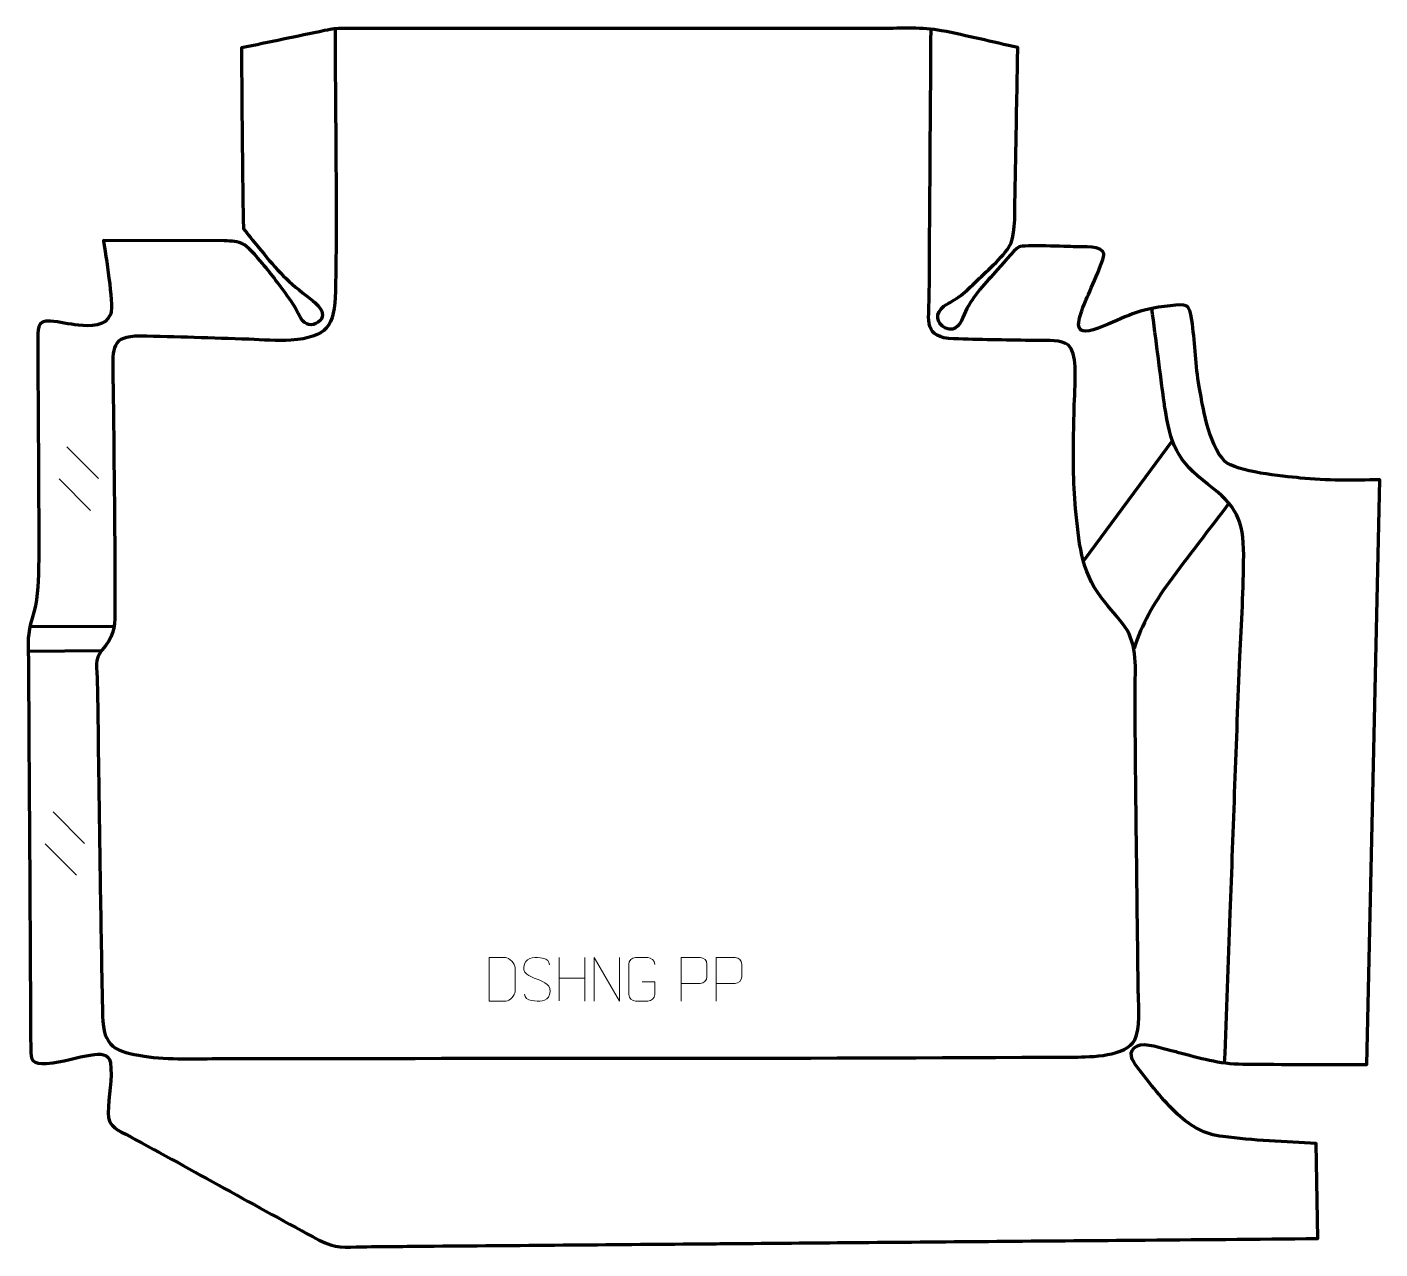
# Model space of a CAD drawing. Header units: millimetres. Extents: x 955 to 1732, y 59 to 761.
import ezdxf

# ---------------------------------------------------------------- set-up
doc = ezdxf.new("R2010")
doc.units = ezdxf.units.MM
doc.header["$MEASUREMENT"] = 0
doc.layers.add('layer 2', color=7, linetype='Continuous')
doc.layers.add('layer 3', color=7, linetype='Continuous')

msp = doc.modelspace()

# ---------------------------------------------------------------- linework, layer by layer
at = {"layer": 'layer 2', "color": 142, "lineweight": 158}
for points, knots in [([(1131.8085, 760.062), (1131.936, 709.7789), (1132.9751, 659.5045), (1132.079, 609.2223), (1132.079, 609.2223), (1131.7104, 589.1474), (1127.0306, 582.5782), (1106.5321, 581.1096), (1106.5321, 581.1096), (1098.4087, 580.5899), (1090.3671, 581.2659), (1082.2596, 581.5627), (1082.2596, 581.5627), (1061.4319, 582.2669), (1040.6187, 583.025), (1019.7798, 583.3513), (1019.7798, 583.3513), (1003.1536, 583.6058), (1004.1698, 576.114), (1004.2502, 562.3473), (1004.2502, 562.3473), (1004.2665, 557.6167), (1004.4185, 552.8838), (1004.4838, 548.1526), (1004.4838, 548.1526), (1004.9054, 507.7357), (1005.5407, 467.3256), (1005.4362, 426.9047), (1005.4362, 426.9047), (1005.4146, 419.0044), (1005.3765, 411.8428), (1000.0427, 405.5622), (1000.0427, 405.5622), (993.6679, 398.0557), (994.9029, 396.7811), (995.222, 387.0044), (995.222, 387.0044), (995.7674, 370.2969), (995.7688, 353.5695), (996.0021, 336.855), (996.0021, 336.855), (996.6864, 288.8494), (997.3461, 240.8445), (998.3403, 192.844), (998.3403, 192.844), (998.7092, 175.1219), (1005.9746, 172.4174), (1022.2074, 169.8981), (1022.2074, 169.8981), (1036.6832, 167.6514), (1052.1197, 168.3756), (1066.7546, 168.5191), (1066.7546, 168.5191), (1068.482, 168.5307), (1070.209, 168.5382), (1071.9364, 168.5415), (1071.9364, 168.5415), (1233.3834, 168.7375), (1394.8309, 168.4515), (1556.2764, 169.36), (1556.2764, 169.36), (1565.6077, 169.4129), (1586.1212, 169.7175), (1590.8736, 179.2472), (1590.8736, 179.2472), (1594.2764, 186.0705), (1593.2166, 197.7946), (1592.9776, 205.3783), (1592.9776, 205.3783), (1592.9184, 208.8856), (1592.8466, 212.3924), (1592.7931, 215.8999), (1592.7931, 215.8999), (1592.7931, 215.8999), (1592.7866, 216.3968), (1592.7866, 216.3968), (1592.7866, 216.3968), (1592.2914, 262.6046), (1591.6028, 308.8565), (1591.2164, 355.0565), (1591.2164, 355.0565), (1591.1481, 363.2266), (1591.1104, 371.3954), (1591.1179, 379.5659), (1591.1179, 379.5659), (1591.1326, 392.1191), (1592.7394, 405.7815), (1585.2052, 416.4726), (1585.2052, 416.4726), (1581.4886, 421.7464), (1576.3524, 427.0938), (1572.2999, 432.4027), (1572.2999, 432.4027), (1572.2999, 432.4027), (1571.5556, 433.3777), (1571.5556, 433.3777), (1571.5556, 433.3777), (1560.0291, 448.6097), (1558.6307, 465.8662), (1556.9668, 484.2343), (1556.9668, 484.2343), (1556.2552, 492.0897), (1555.8701, 499.813), (1555.7792, 507.6998), (1555.7792, 507.6998), (1555.6807, 522.8579), (1555.8314, 537.1907), (1556.5492, 552.3462), (1556.5492, 552.3462), (1556.8408, 558.4581), (1557.6951, 573.9665), (1552.833, 578.2549), (1552.833, 578.2549), (1548.7771, 581.2752), (1540.8984, 580.9915), (1535.9967, 580.9267), (1535.9967, 580.9267), (1535.9967, 580.9267), (1535.2716, 580.9205), (1535.2716, 580.9205), (1535.2716, 580.9205), (1533.8154, 580.9149), (1532.3654, 580.9108), (1530.909, 580.9217), (1530.909, 580.9217), (1516.268, 581.192), (1501.6325, 581.3704), (1486.9954, 581.8438), (1486.9954, 581.8438), (1469.4713, 582.4192), (1472.7784, 592.1825), (1472.9318, 605.8546), (1472.9318, 605.8546), (1473.0371, 615.228), (1473.0546, 624.6028), (1473.1136, 633.9766), (1473.1136, 633.9766), (1473.3948, 676.0053), (1473.6762, 718.0338), (1473.9574, 760.0624)], [0, 0, 0, 0, 0.02777778, 0.02777778, 0.02777778, 0.02777778, 0.05555556, 0.05555556, 0.05555556, 0.05555556, 0.08333333, 0.08333333, 0.08333333, 0.08333333, 0.11111111, 0.11111111, 0.11111111, 0.11111111, 0.13888889, 0.13888889, 0.13888889, 0.13888889, 0.16666667, 0.16666667, 0.16666667, 0.16666667, 0.19444444, 0.19444444, 0.19444444, 0.19444444, 0.22222222, 0.22222222, 0.22222222, 0.22222222, 0.25, 0.25, 0.25, 0.25, 0.27777778, 0.27777778, 0.27777778, 0.27777778, 0.30555556, 0.30555556, 0.30555556, 0.30555556, 0.33333333, 0.33333333, 0.33333333, 0.33333333, 0.36111111, 0.36111111, 0.36111111, 0.36111111, 0.38888889, 0.38888889, 0.38888889, 0.38888889, 0.41666667, 0.41666667, 0.41666667, 0.41666667, 0.44444444, 0.44444444, 0.44444444, 0.44444444, 0.47222222, 0.47222222, 0.47222222, 0.47222222, 0.5, 0.5, 0.5, 0.5, 0.52777778, 0.52777778, 0.52777778, 0.52777778, 0.55555556, 0.55555556, 0.55555556, 0.55555556, 0.58333333, 0.58333333, 0.58333333, 0.58333333, 0.61111111, 0.61111111, 0.61111111, 0.61111111, 0.63888889, 0.63888889, 0.63888889, 0.63888889, 0.66666667, 0.66666667, 0.66666667, 0.66666667, 0.69444444, 0.69444444, 0.69444444, 0.69444444, 0.72222222, 0.72222222, 0.72222222, 0.72222222, 0.75, 0.75, 0.75, 0.75, 0.77777778, 0.77777778, 0.77777778, 0.77777778, 0.80555556, 0.80555556, 0.80555556, 0.80555556, 0.83333333, 0.83333333, 0.83333333, 0.83333333, 0.86111111, 0.86111111, 0.86111111, 0.86111111, 0.88888889, 0.88888889, 0.88888889, 0.88888889, 0.91666667, 0.91666667, 0.91666667, 0.91666667, 0.94444444, 0.94444444, 0.94444444, 0.94444444, 1, 1, 1, 1]), ([(1642.5131, 165.9464), (1643.5865, 194.5867), (1644.6599, 223.2271), (1645.7333, 251.8675), (1645.7333, 251.8675), (1647.5721, 300.9344), (1649.1878, 350.1157), (1651.2707, 399.1601), (1651.2707, 399.1601), (1652.09, 418.4522), (1653.4588, 438.3998), (1653.4417, 457.6533), (1653.4417, 457.6533), (1653.4237, 477.9507), (1649.1382, 485.8503), (1633.0898, 498.1426), (1633.0898, 498.1426), (1615.2401, 511.6897), (1611.2178, 521.4223), (1608.0683, 543.4589), (1608.0683, 543.4589), (1608.0683, 543.4589), (1607.9389, 544.364), (1607.9389, 544.364), (1607.9389, 544.364), (1605.3843, 562.6756), (1603.1743, 581.1457), (1600.7216, 599.498)], [0, 0, 0, 0, 0.125, 0.125, 0.125, 0.125, 0.25, 0.25, 0.25, 0.25, 0.375, 0.375, 0.375, 0.375, 0.5, 0.5, 0.5, 0.5, 0.625, 0.625, 0.625, 0.625, 0.75, 0.75, 0.75, 0.75, 1, 1, 1, 1]), ([(1645.3909, 487.7564), (1633.8251, 472.476), (1621.563, 457.1071), (1610.378, 441.6294), (1610.378, 441.6294), (1601.896, 429.8922), (1594.8291, 417.9156), (1590.597, 403.9773)], [0, 0, 0, 0, 0.33333333, 0.33333333, 0.33333333, 0.33333333, 1, 1, 1, 1])]:
    msp.add_open_spline(points, degree=3, knots=knots, dxfattribs=at)
for points in [[(1612.5645, 523.3928), (1612.5645, 523.3928), (1561.6211, 454.4437), (1561.6211, 454.4437)], [(1004.6636, 416.7074), (1004.6636, 416.7074), (956.3548, 416.4656), (956.3548, 416.4656)], [(997.3219, 402.5748), (997.3219, 402.5748), (955.8519, 402.2169), (955.8519, 402.2169)]]:
    msp.add_open_spline(points, degree=3, dxfattribs=at)
at = {"layer": 'layer 2', "color": 142, "lineweight": 9}
for points in [[(995.9916, 501.6565), (995.9916, 501.6565), (977.9107, 519.7374), (977.9107, 519.7374)], [(995.9916, 501.6565), (995.9916, 501.6565), (977.9107, 519.7374), (977.9107, 519.7374)], [(991.4307, 483.3075), (991.4307, 483.3075), (973.3497, 501.3885), (973.3497, 501.3885)], [(991.4307, 483.3075), (991.4307, 483.3075), (973.3497, 501.3885), (973.3497, 501.3885)], [(988.0127, 292.0856), (988.0127, 292.0856), (969.9318, 310.1666), (969.9318, 310.1666)], [(988.0127, 292.0856), (988.0127, 292.0856), (969.9318, 310.1666), (969.9318, 310.1666)], [(983.4518, 273.7366), (983.4518, 273.7366), (965.3708, 291.8176), (965.3708, 291.8176)], [(983.4518, 273.7366), (983.4518, 273.7366), (965.3708, 291.8176), (965.3708, 291.8176)], [(1260.4652, 226.4807), (1260.4652, 226.4807), (1260.4652, 201.6552), (1260.4652, 201.6552)], [(1275.1369, 226.4807), (1275.1369, 226.4807), (1275.1369, 201.4789), (1275.1369, 201.4789)], [(1260.4652, 214.5754), (1260.4652, 214.5754), (1275.1369, 214.5757), (1275.1369, 214.5757)]]:
    msp.add_open_spline(points, degree=3, dxfattribs=at)
for points, knots in [([(1220.317, 201.507), (1222.6534, 201.5074), (1227.6132, 201.4834), (1229.9492, 201.4831), (1229.9492, 201.4831), (1231.8779, 201.3775), (1235.2029, 204.926), (1235.1916, 206.9471), (1235.1916, 206.9471), (1235.1913, 212.7284), (1235.1913, 214.9023), (1235.1916, 220.6827), (1235.1916, 220.6827), (1235.1874, 222.825), (1231.8064, 226.4922), (1229.6498, 226.4787), (1229.6498, 226.4787), (1227.3196, 226.4787), (1222.5861, 226.4787), (1220.2556, 226.4787), (1220.2556, 226.4787), (1220.2559, 220.7206), (1220.3174, 207.2654), (1220.317, 201.507)], [0, 0, 0, 0, 0.14285714, 0.14285714, 0.14285714, 0.14285714, 0.28571429, 0.28571429, 0.28571429, 0.28571429, 0.42857143, 0.42857143, 0.42857143, 0.42857143, 0.57142857, 0.57142857, 0.57142857, 0.57142857, 0.71428571, 0.71428571, 0.71428571, 0.71428571, 1, 1, 1, 1]), ([(1247.7679, 214.154), (1243.5113, 215.6272), (1238.5937, 217.4265), (1240.6027, 222.9575), (1240.6027, 222.9575), (1242.1091, 227.1054), (1247.3328, 226.716), (1250.9434, 226.1138), (1250.9434, 226.1138), (1253.8095, 225.6357), (1254.6759, 224.4201), (1254.9871, 222.332)], [0, 0, 0, 0, 0.25, 0.25, 0.25, 0.25, 0.5, 0.5, 0.5, 0.5, 1, 1, 1, 1]), ([(1280.4981, 201.4789), (1280.4981, 201.4789), (1280.4981, 226.4807), (1280.4981, 226.4807), (1280.4981, 226.4807), (1280.4981, 226.4807), (1295.1812, 201.4789), (1295.1812, 201.4789), (1295.1812, 201.4789), (1295.1812, 201.4789), (1295.1812, 226.4807), (1295.1812, 226.4807)], [0, 0, 0, 0, 0.25, 0.25, 0.25, 0.25, 0.5, 0.5, 0.5, 0.5, 1, 1, 1, 1]), ([(1308.1337, 212.4858), (1308.1337, 212.4858), (1315.3157, 212.4858), (1315.3157, 212.4858), (1315.3157, 212.4858), (1315.3157, 212.4858), (1315.3157, 205.3039), (1315.3157, 205.3039), (1315.3157, 205.3039), (1315.1757, 202.976), (1313.4952, 201.4936), (1311.3433, 201.4827), (1311.3433, 201.4827), (1309.0069, 201.4831), (1306.6704, 201.4831), (1304.3344, 201.4827), (1304.3344, 201.4827), (1302.4059, 201.3771), (1300.4298, 203.2653), (1300.441, 205.2865), (1300.441, 205.2865), (1300.4414, 211.0677), (1300.4414, 216.8485), (1300.441, 222.629), (1300.441, 222.629), (1300.4453, 224.7712), (1302.1955, 226.4937), (1304.3519, 226.4804), (1304.3519, 226.4804), (1306.6821, 226.4804), (1309.0127, 226.4804), (1311.3433, 226.4804), (1311.3433, 226.4804), (1313.2938, 226.5158), (1315.289, 225.0214), (1315.3157, 222.579)], [0, 0, 0, 0, 0.1, 0.1, 0.1, 0.1, 0.2, 0.2, 0.2, 0.2, 0.3, 0.3, 0.3, 0.3, 0.4, 0.4, 0.4, 0.4, 0.5, 0.5, 0.5, 0.5, 0.6, 0.6, 0.6, 0.6, 0.7, 0.7, 0.7, 0.7, 0.8, 0.8, 0.8, 0.8, 1, 1, 1, 1]), ([(1330.59, 201.4788), (1330.59, 201.4788), (1330.59, 226.4806), (1330.59, 226.4806), (1330.59, 226.4806), (1334.1919, 226.4806), (1337.7942, 226.4806), (1341.3965, 226.4806), (1341.3965, 226.4806), (1343.7262, 226.4427), (1345.2866, 224.9497), (1345.2824, 222.579), (1345.2824, 222.579), (1345.282, 220.5394), (1345.282, 217.4741), (1345.2824, 215.4342), (1345.2824, 215.4342), (1345.2759, 213.5552), (1343.4602, 211.6096), (1341.4467, 211.5904), (1341.4467, 211.5904), (1341.4467, 211.5904), (1330.59, 211.5904), (1330.59, 211.5904)], [0, 0, 0, 0, 0.14285714, 0.14285714, 0.14285714, 0.14285714, 0.28571429, 0.28571429, 0.28571429, 0.28571429, 0.42857143, 0.42857143, 0.42857143, 0.42857143, 0.57142857, 0.57142857, 0.57142857, 0.57142857, 0.71428571, 0.71428571, 0.71428571, 0.71428571, 1, 1, 1, 1]), ([(1350.6287, 201.4788), (1350.6287, 201.4788), (1350.6287, 226.4806), (1350.6287, 226.4806), (1350.6287, 226.4806), (1354.2306, 226.4806), (1357.8329, 226.4806), (1361.4352, 226.4806), (1361.4352, 226.4806), (1363.7649, 226.4427), (1365.3253, 224.9497), (1365.3211, 222.579), (1365.3211, 222.579), (1365.3207, 220.5394), (1365.3207, 217.4741), (1365.3211, 215.4342), (1365.3211, 215.4342), (1365.3146, 213.5552), (1363.4989, 211.6096), (1361.4854, 211.5904), (1361.4854, 211.5904), (1361.4854, 211.5904), (1350.6287, 211.5904), (1350.6287, 211.5904)], [0, 0, 0, 0, 0.14285714, 0.14285714, 0.14285714, 0.14285714, 0.28571429, 0.28571429, 0.28571429, 0.28571429, 0.42857143, 0.42857143, 0.42857143, 0.42857143, 0.57142857, 0.57142857, 0.57142857, 0.57142857, 0.71428571, 0.71428571, 0.71428571, 0.71428571, 1, 1, 1, 1]), ([(1247.7679, 214.1538), (1251.7942, 212.504), (1256.8334, 210.612), (1254.9958, 205.2413), (1254.9958, 205.2413), (1253.5332, 200.9667), (1248.613, 201.224), (1244.8796, 201.7797), (1244.8796, 201.7797), (1242.1243, 202.1903), (1240.9011, 203.4061), (1240.5224, 205.5224)], [0, 0, 0, 0, 0.25, 0.25, 0.25, 0.25, 0.5, 0.5, 0.5, 0.5, 1, 1, 1, 1])]:
    msp.add_open_spline(points, degree=3, knots=knots, dxfattribs=at)
at = {"layer": 'layer 3', "color": 242, "lineweight": 158}
msp.add_open_spline([(1611.8157, 173.1259), (1606.9777, 174.3371), (1596.7051, 178.0015), (1592.4264, 175.8471), (1592.4264, 175.8471), (1586.331, 172.7778), (1589.3654, 167.3232), (1592.4582, 163.3255), (1592.4582, 163.3255), (1599.4511, 154.2867), (1607.1251, 144.4253), (1615.4121, 136.5944), (1615.4121, 136.5944), (1623.4492, 129.2907), (1630.7218, 125.0624), (1641.5853, 123.6849), (1641.5853, 123.6849), (1658.9306, 121.4855), (1677.3173, 120.6612), (1695.1203, 119.6834), (1695.1203, 119.6834), (1695.1203, 119.6834), (1695.9967, 65.1159), (1695.9967, 65.1159), (1695.9967, 65.1159), (1660.7439, 64.8162), (1625.5295, 64.5166), (1590.2766, 64.217), (1590.2766, 64.217), (1537.9647, 63.7723), (1485.6526, 63.3275), (1433.3405, 62.8827), (1433.3405, 62.8827), (1409.9609, 62.6841), (1386.5812, 62.4853), (1363.2015, 62.2865), (1363.2015, 62.2865), (1357.6489, 62.2393), (1352.0962, 62.1921), (1346.5436, 62.1448), (1346.5436, 62.1448), (1293.9393, 61.6977), (1241.3351, 61.2504), (1188.7309, 60.8031), (1188.7309, 60.8031), (1174.9951, 60.6844), (1161.2595, 60.5478), (1147.5238, 60.4228), (1147.5238, 60.4228), (1137.1382, 60.3282), (1132.2446, 59.1453), (1122.7125, 64.256), (1122.7125, 64.256), (1086.3758, 83.7377), (1050.4138, 104.0964), (1014.1319, 123.7304), (1014.1319, 123.7304), (1007.2646, 127.4444), (1001.6725, 128.6209), (1001.566, 137.3244), (1001.566, 137.3244), (1001.7913, 146.5645), (1004.1475, 156.9605), (1002.8223, 166.251), (1002.8223, 166.251), (1001.9567, 171.5829), (996.6259, 171.2976), (992.3124, 170.6759), (992.3124, 170.6759), (983.2112, 169.3641), (976.0251, 166.3535), (966.1819, 165.6843), (966.1819, 165.6843), (958.06, 165.2992), (957.1178, 167.0226), (957.0838, 174.3837), (957.0838, 174.3837), (956.7393, 248.9456), (956.235, 323.5398), (955.7753, 398.1034), (955.7753, 398.1034), (955.7193, 407.3337), (955.0113, 412.4166), (957.9189, 421.3817), (957.9189, 421.3817), (960.9436, 430.7083), (961.5857, 440.4194), (961.6515, 450.1772), (961.6515, 450.1772), (961.8757, 483.4805), (961.4318, 516.9571), (961.3162, 550.279), (961.3162, 550.279), (961.2824, 560.1531), (960.9894, 570.4103), (961.1694, 580.2196), (961.1694, 580.2196), (961.2876, 586.6567), (960.1479, 592.7298), (968.5201, 592.0175), (968.5201, 592.0175), (973.6768, 591.5787), (979.0115, 590.1472), (984.5445, 589.6735), (984.5445, 589.6735), (991.6937, 589.126), (999.7228, 588.4686), (1003.081, 596.1313), (1003.081, 596.1313), (1004.729, 602.9203), (1000.0764, 629.9243), (998.9077, 638.3831), (998.9077, 638.3831), (998.9077, 638.3831), (1068.1858, 638.2063), (1068.1858, 638.2063), (1068.1858, 638.2063), (1072.8525, 637.8091), (1075.5257, 638.2319), (1079.7489, 635.7704), (1079.7489, 635.7704), (1082.9788, 633.8878), (1088.6203, 626.7785), (1091.2228, 623.7513), (1091.2228, 623.7513), (1093.891, 620.622), (1096.3694, 617.4616), (1098.8176, 614.1589), (1098.8176, 614.1589), (1101.7747, 610.1749), (1104.8517, 606.1315), (1107.5957, 602.0054), (1107.5957, 602.0054), (1109.6361, 598.9374), (1110.6069, 596.2267), (1112.362, 593.4078), (1112.362, 593.4078), (1114.6398, 589.7495), (1118.723, 588.8348), (1122.1362, 591.3718), (1122.1362, 591.3718), (1129.1547, 596.5885), (1119.4198, 603.6023), (1115.414, 606.5909), (1115.414, 606.5909), (1103.4121, 615.5451), (1096.8002, 623.4337), (1087.4779, 634.8969), (1087.4779, 634.8969), (1085.2276, 637.6612), (1081.2215, 642.212), (1079.3531, 645.0479), (1079.3531, 645.0479), (1078.7591, 645.9496), (1078.1896, 738.3054), (1078.0824, 748.9277), (1078.0824, 748.9277), (1093.9993, 752.2264), (1109.9313, 755.4912), (1125.8371, 758.838), (1125.8371, 758.838), (1130.6581, 759.8524), (1132.1084, 760.0813), (1137.0703, 760.0763), (1137.0703, 760.0763), (1240.0051, 759.974), (1342.9478, 760.0758), (1445.8836, 760.0626), (1445.8836, 760.0626), (1457.1289, 760.0864), (1468.9395, 760.9081), (1480.0134, 758.7874), (1480.0134, 758.7874), (1494.5485, 756.0038), (1509.3004, 752.3023), (1523.7952, 749.1052), (1523.7952, 749.1052), (1523.7952, 749.1052), (1523.7619, 747.3497), (1523.7619, 747.3497), (1523.7619, 747.3497), (1523.5674, 737.1096), (1523.3728, 726.8695), (1523.1783, 716.6294), (1523.1783, 716.6294), (1522.8449, 699.075), (1522.5115, 681.5204), (1522.178, 663.9659), (1522.178, 663.9659), (1522.043, 656.8597), (1522.5028, 643.3275), (1519.9404, 637.0019), (1519.9404, 637.0019), (1517.2884, 630.4551), (1505.9522, 620.6853), (1500.5986, 615.4723), (1500.5986, 615.4723), (1500.5986, 615.4723), (1499.8776, 614.7655), (1499.8776, 614.7655), (1499.8776, 614.7655), (1497.0123, 611.9612), (1494.1422, 609.1763), (1490.9685, 606.716), (1490.9685, 606.716), (1487.6267, 604.1255), (1484.45, 602.7508), (1481.3773, 600.5222), (1481.3773, 600.5222), (1476.1552, 596.7347), (1476.7455, 590.7615), (1482.3008, 588.0511), (1482.3008, 588.0511), (1488.2739, 585.137), (1491.2091, 591.2921), (1493, 595.7862), (1493, 595.7862), (1496.8654, 605.0866), (1504.1124, 612.7542), (1510.7943, 620.1247), (1510.7943, 620.1247), (1513.7268, 623.3595), (1521.6095, 633.185), (1524.5353, 634.685), (1524.5353, 634.685), (1526.8083, 635.8503), (1552.2573, 634.8451), (1556.9155, 634.7435), (1556.9155, 634.7435), (1560.7337, 634.6639), (1572.3752, 635.4376), (1573.1885, 630.6914), (1573.1885, 630.6914), (1573.6775, 627.8376), (1564.3664, 607.7198), (1562.6317, 603.4354), (1562.6317, 603.4354), (1558.8781, 593.9878), (1553.4905, 581.7213), (1569.8305, 587.9866), (1569.8305, 587.9866), (1586.6788, 594.4467), (1592.0704, 598.9245), (1611.1952, 600.8912), (1611.1952, 600.8912), (1620.3548, 601.6494), (1622.2967, 602.4501), (1623.7454, 592.6039), (1623.7454, 592.6039), (1625.328, 580.707), (1625.7038, 568.7986), (1627.5315, 556.8236), (1627.5315, 556.8236), (1629.8012, 543.3971), (1633.0661, 521.5862), (1642.5079, 511.6216), (1642.5079, 511.6216), (1649.4121, 505.2835), (1676.0308, 502.972), (1685.9427, 501.9117), (1685.9427, 501.9117), (1701.1331, 500.2811), (1716.3942, 500.6299), (1731.6614, 500.859), (1731.6614, 500.859), (1731.6614, 500.859), (1724.1534, 164.9881), (1724.1534, 164.9881), (1724.1534, 164.9881), (1700.4512, 165.1508), (1676.6742, 165.0621), (1652.9918, 165.3126), (1652.9918, 165.3126), (1639.2597, 165.4579), (1628.3418, 168.8439), (1615.2705, 172.2437), (1615.2705, 172.2437), (1614.1194, 172.5411), (1612.9682, 172.8342), (1611.8157, 173.1259)], degree=3, knots=[0, 0, 0, 0, 0.01408451, 0.01408451, 0.01408451, 0.01408451, 0.02816901, 0.02816901, 0.02816901, 0.02816901, 0.04225352, 0.04225352, 0.04225352, 0.04225352, 0.05633803, 0.05633803, 0.05633803, 0.05633803, 0.07042254, 0.07042254, 0.07042254, 0.07042254, 0.08450704, 0.08450704, 0.08450704, 0.08450704, 0.09859155, 0.09859155, 0.09859155, 0.09859155, 0.11267606, 0.11267606, 0.11267606, 0.11267606, 0.12676056, 0.12676056, 0.12676056, 0.12676056, 0.14084507, 0.14084507, 0.14084507, 0.14084507, 0.15492958, 0.15492958, 0.15492958, 0.15492958, 0.16901408, 0.16901408, 0.16901408, 0.16901408, 0.18309859, 0.18309859, 0.18309859, 0.18309859, 0.1971831, 0.1971831, 0.1971831, 0.1971831, 0.21126761, 0.21126761, 0.21126761, 0.21126761, 0.22535211, 0.22535211, 0.22535211, 0.22535211, 0.23943662, 0.23943662, 0.23943662, 0.23943662, 0.25352113, 0.25352113, 0.25352113, 0.25352113, 0.26760563, 0.26760563, 0.26760563, 0.26760563, 0.28169014, 0.28169014, 0.28169014, 0.28169014, 0.29577465, 0.29577465, 0.29577465, 0.29577465, 0.30985915, 0.30985915, 0.30985915, 0.30985915, 0.32394366, 0.32394366, 0.32394366, 0.32394366, 0.33802817, 0.33802817, 0.33802817, 0.33802817, 0.35211268, 0.35211268, 0.35211268, 0.35211268, 0.36619718, 0.36619718, 0.36619718, 0.36619718, 0.38028169, 0.38028169, 0.38028169, 0.38028169, 0.3943662, 0.3943662, 0.3943662, 0.3943662, 0.4084507, 0.4084507, 0.4084507, 0.4084507, 0.42253521, 0.42253521, 0.42253521, 0.42253521, 0.43661972, 0.43661972, 0.43661972, 0.43661972, 0.45070423, 0.45070423, 0.45070423, 0.45070423, 0.46478873, 0.46478873, 0.46478873, 0.46478873, 0.47887324, 0.47887324, 0.47887324, 0.47887324, 0.49295775, 0.49295775, 0.49295775, 0.49295775, 0.50704225, 0.50704225, 0.50704225, 0.50704225, 0.52112676, 0.52112676, 0.52112676, 0.52112676, 0.53521127, 0.53521127, 0.53521127, 0.53521127, 0.54929577, 0.54929577, 0.54929577, 0.54929577, 0.56338028, 0.56338028, 0.56338028, 0.56338028, 0.57746479, 0.57746479, 0.57746479, 0.57746479, 0.5915493, 0.5915493, 0.5915493, 0.5915493, 0.6056338, 0.6056338, 0.6056338, 0.6056338, 0.61971831, 0.61971831, 0.61971831, 0.61971831, 0.63380282, 0.63380282, 0.63380282, 0.63380282, 0.64788732, 0.64788732, 0.64788732, 0.64788732, 0.66197183, 0.66197183, 0.66197183, 0.66197183, 0.67605634, 0.67605634, 0.67605634, 0.67605634, 0.69014085, 0.69014085, 0.69014085, 0.69014085, 0.70422535, 0.70422535, 0.70422535, 0.70422535, 0.71830986, 0.71830986, 0.71830986, 0.71830986, 0.73239437, 0.73239437, 0.73239437, 0.73239437, 0.74647887, 0.74647887, 0.74647887, 0.74647887, 0.76056338, 0.76056338, 0.76056338, 0.76056338, 0.77464789, 0.77464789, 0.77464789, 0.77464789, 0.78873239, 0.78873239, 0.78873239, 0.78873239, 0.8028169, 0.8028169, 0.8028169, 0.8028169, 0.81690141, 0.81690141, 0.81690141, 0.81690141, 0.83098592, 0.83098592, 0.83098592, 0.83098592, 0.84507042, 0.84507042, 0.84507042, 0.84507042, 0.85915493, 0.85915493, 0.85915493, 0.85915493, 0.87323944, 0.87323944, 0.87323944, 0.87323944, 0.88732394, 0.88732394, 0.88732394, 0.88732394, 0.90140845, 0.90140845, 0.90140845, 0.90140845, 0.91549296, 0.91549296, 0.91549296, 0.91549296, 0.92957746, 0.92957746, 0.92957746, 0.92957746, 0.94366197, 0.94366197, 0.94366197, 0.94366197, 0.95774648, 0.95774648, 0.95774648, 0.95774648, 0.97183099, 0.97183099, 0.97183099, 0.97183099, 1, 1, 1, 1], dxfattribs=at)

doc.saveas('drawing.dxf')
